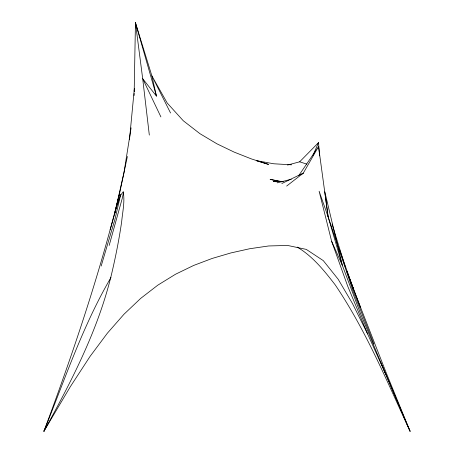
<?xml version="1.0" encoding="UTF-8"?>
<svg xmlns="http://www.w3.org/2000/svg" width="454" height="454" viewBox="0 0 454 454"><rect width="100%" height="100%" fill="white"/><g stroke="black" fill="none" stroke-linecap="round" stroke-linejoin="round"><path stroke-width="0.68" d="M134.117 95.561L134.157 93.439M134.197 91.316L135.451 22.7L151.857 75.818L156.465 96.123L142.692 78.712L135.451 22.7L156.465 96.123M134.299 91.305L134.361 88.473L129.469 139.787M131.098 127.807L123.993 172.537L114.641 213.766L119.623 193.222L127.381 156.471M123.562 192.002L122.296 198.228L109.181 245.41M120.753 194.278L115.027 219.032L101.163 266.067M318.226 147.936L318.549 146.568L328.14 216.876L342.288 265.238L360.521 313.589L385.395 373.443L410.098 431.3C387.046 381.576 366.009 330.399 335.166 284.811C324.258 270.703 312.727 256.272 297.166 247.072M385.395 373.443L367.604 333.928L352.486 303.55L338.162 279.233L323.271 260.602L306.28 249.394L287.654 245.461L268.683 245.96L249.757 248.724L230.927 252.923L212.217 258.428L193.71 265.425L175.528 274.239L157.816 285.157L140.666 298.414L123.97 314.259L107.377 333.191L90.079 356.384L70.342 386.66L43.902 431.3C73.032 353.252 99.653 274.154 119.623 193.222M110.157 229.758L115.832 209.725L120.333 195.668L123.199 191.736C125.054 201.689 122.563 211.791 121.666 221.722C119.34 237.692 116.298 253.548 112.688 269.273C99.71 326.959 72.237 379.89 43.902 431.3C64.831 379.51 82.662 325.893 110.975 277.496M312.999 155.268L318.549 142.59L319.548 155.87M298.88 175.392L318.549 146.568L303.312 173.099L286.661 186.066M287.518 165.063L299.663 161.811L318.549 142.59M301.127 174.773L303.312 173.099L281.832 183.541M277.229 182.843L291.281 179.245M283.058 181.43L273.342 181.504L277.456 181.85M291.633 164.825L273.773 163.781L256.487 160.637M283.001 181.816L270.124 179.387L281.571 181.816M256.47 160.716L268.547 164.41L251.414 158.923L234.179 152.118L216.984 143.839L199.947 133.68L183.268 120.747L167.225 103.047L151.857 75.818L170.556 112.995M299.663 161.811L306.87 164.144M160.898 116.899L142.692 78.712L149.321 135.088M328.14 216.876L319.122 191.23L331.63 241.29L342.288 265.238L324.797 191.792L328.14 216.876L352.809 290.361L373.886 343.99M367.604 333.928L347.685 286.139L331.63 241.29M380.39 361.526L410.098 431.3L386.706 374.056L352.185 286.003M350.624 282.133L351.929 285.356M346.992 271.662L360.47 307.273M346.987 271.679L353.672 289.624L339.337 249.121M332.078 224.072L345.562 267.798M135.451 22.7L135.581 24.822"/></g></svg>
